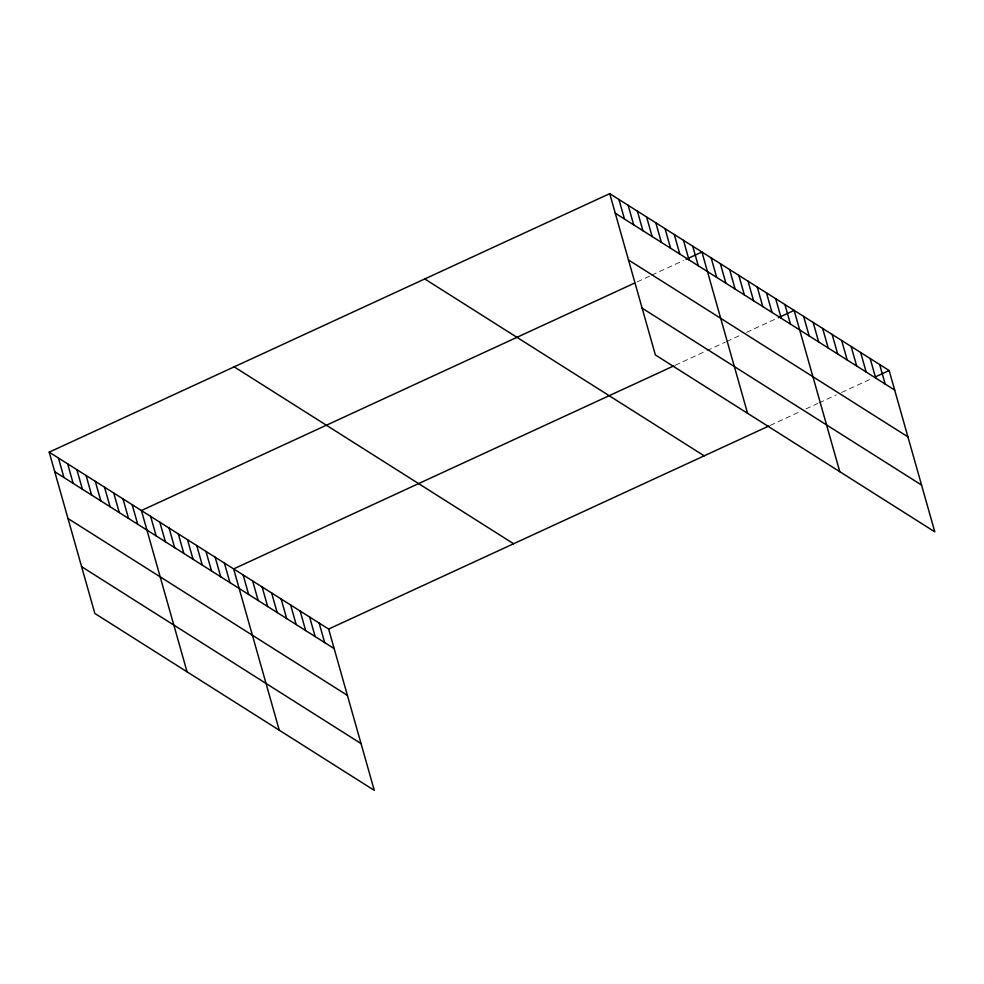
<?xml version="1.0" encoding="UTF-8"?>
<svg xmlns="http://www.w3.org/2000/svg" width="984" height="984" viewBox="0 0 984 984"><rect width="100%" height="100%" fill="white"/><g stroke="black" fill="none" stroke-linecap="round" stroke-linejoin="round"><path stroke-width="0.74" stroke-dasharray="4.92 3.69" d="M637.189 281.879L650.399 275.778M651.728 275.176L683.437 260.551M675.233 365.236L705.626 351.214M706.942 350.612L725.442 342.075M726.77 341.473L741.296 334.769M746.585 332.334L775.65 318.927M770.238 425.383L800.632 411.361M805.921 408.926L817.802 403.44M819.131 402.837L836.302 394.916M841.591 392.468L870.655 379.074"/><path stroke-width="1.48" d="M49.2 452.16L328.631 629.059L374.277 790.361L94.845 613.462L49.2 452.16L609.723 193.639L889.155 370.538L934.8 531.84L655.369 354.941L609.723 193.639M634.545 283.097L141.413 510.536L187.058 671.838M686.082 259.333L701.936 252.015L747.582 413.317M673.917 365.839L233.626 568.912L279.272 730.214M778.295 317.709L794.149 310.39L839.795 471.705M328.631 629.059L768.922 425.986M874.616 377.241L889.155 370.538M615.246 213.184L894.69 390.082M628.493 259.96L907.924 436.859M642.121 308.164L921.565 485.063M424.744 278.952L704.187 455.85M234.167 366.847L513.611 543.746M54.735 471.705L334.166 648.604M67.97 518.482L347.401 695.38M81.61 566.686L361.042 743.584M879.659 364.523L885.182 384.067M870.151 358.508L875.686 378.053M860.656 352.493L866.178 372.038M851.148 346.479L856.683 366.023M841.652 340.464L847.187 360.009M832.144 334.449L837.679 353.994M822.649 328.435L828.184 347.979M813.153 322.42L818.676 341.965M803.645 316.405L809.18 335.95M784.924 304.548L790.459 324.105M775.699 298.718L781.234 318.262M766.487 292.875L772.01 312.42M757.262 287.045L762.797 306.59M748.037 281.203L753.572 300.747M738.824 275.36L744.347 294.905M729.599 269.53L735.122 289.075M720.374 263.687L725.909 283.232M711.149 257.857L716.684 277.402M692.711 246.172L698.246 265.717M683.486 240.342L689.021 259.887M674.274 234.5L679.796 254.044M665.049 228.669L670.584 248.214M655.824 222.827L661.359 242.371M646.599 216.984L652.134 236.529M637.386 211.154L642.909 230.699M628.161 205.312L633.696 224.856M618.936 199.481L624.471 219.026M319.136 623.044L324.671 642.589M309.628 617.029L315.163 636.574M300.132 611.015L305.667 630.559M290.637 605L296.159 624.545M281.129 598.985L286.664 618.53M271.633 592.971L277.156 612.515M262.125 586.956L267.66 606.501M252.63 580.941L258.165 600.486M243.134 574.927L248.657 594.471M224.401 563.069L229.936 582.614M215.188 557.227L220.711 576.784M205.963 551.397L211.498 570.941M196.738 545.554L202.273 565.099M187.526 539.724L193.048 559.269M178.301 533.881L183.836 553.426M169.076 528.039L174.611 547.596M159.851 522.209L165.386 541.754M150.638 516.366L156.161 535.911M132.188 504.694L137.723 524.238M122.975 498.851L128.498 518.396M113.75 493.021L119.285 512.566M104.525 487.178L110.06 506.723M95.313 481.348L100.835 500.893M86.088 475.506L91.61 495.05M76.863 469.663L82.398 489.208M67.638 463.833L73.173 483.378M58.425 457.99L63.948 477.535"/></g></svg>
